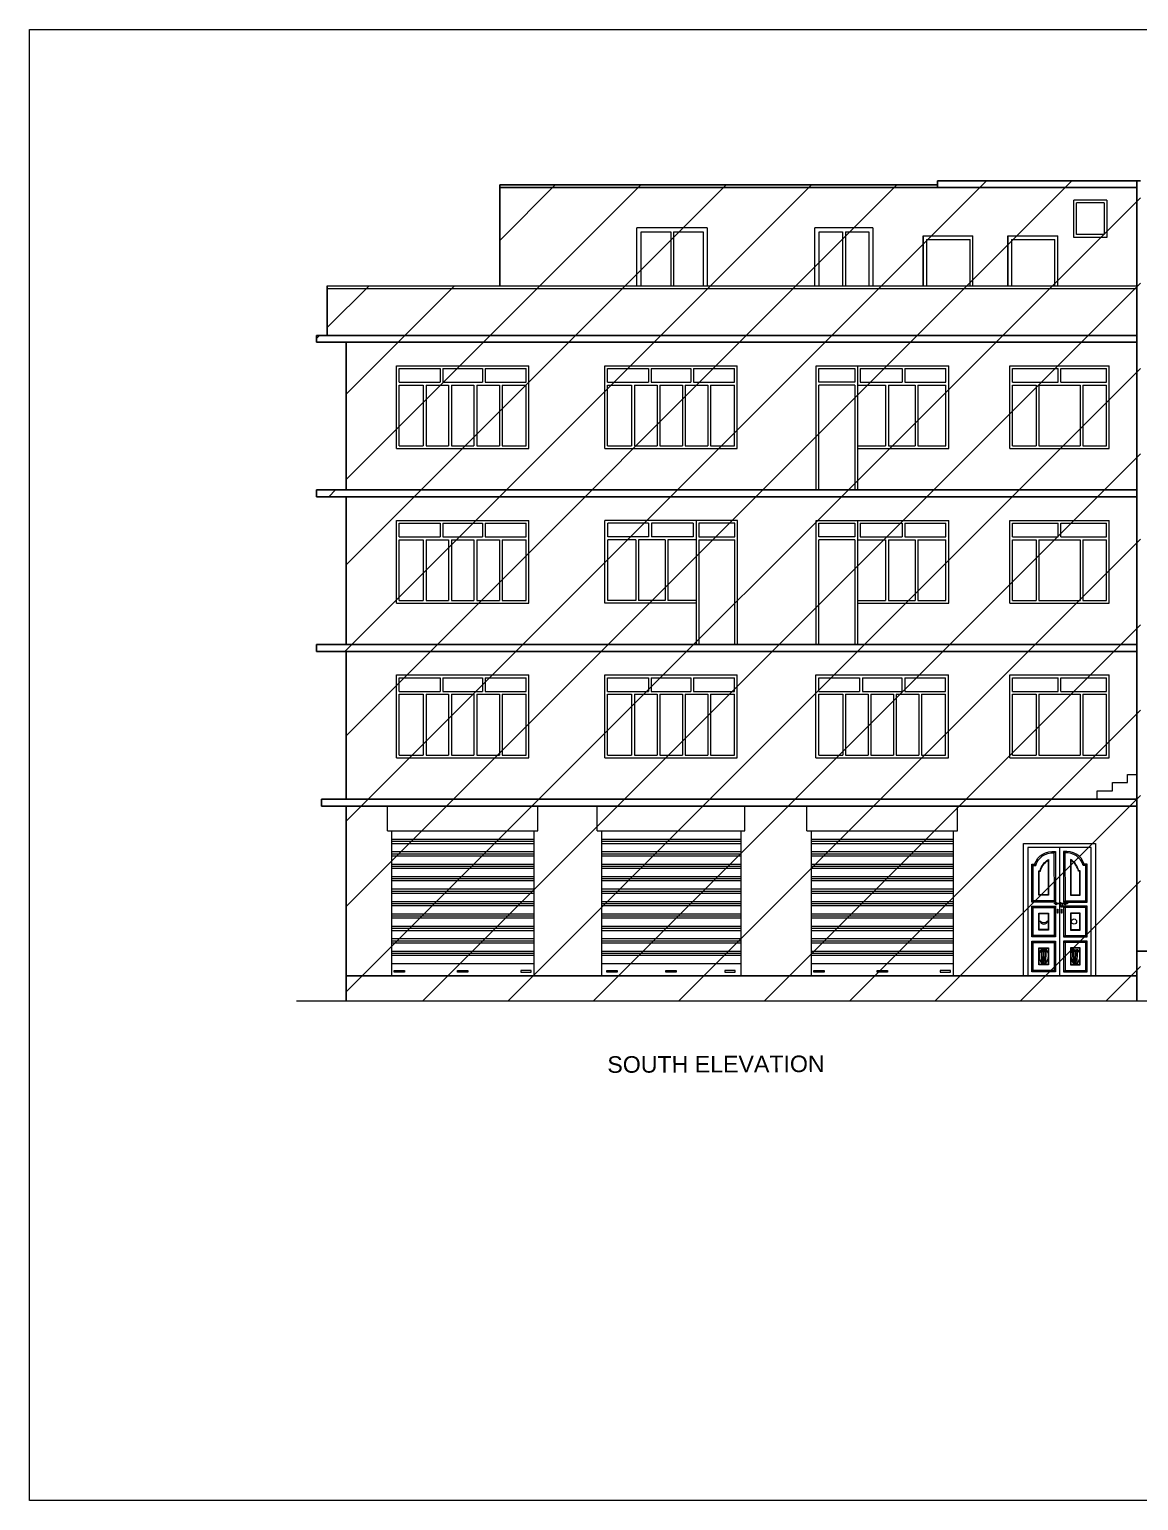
# Model space of a CAD drawing. Header units: inches. Extents: x 4069 to 291496, y -47643 to 12535.
# Drawn here: x 131627 to 132431, y -24547 to -23482 of the extents above; entities that cross this region are included whole.
import ezdxf

# ---------------------------------------------------------------- set-up
doc = ezdxf.new("R2010")
doc.units = ezdxf.units.IN
doc.header["$LTSCALE"] = 5
doc.header["$MEASUREMENT"] = 0
for name, color, linetype, lineweight in [('A-WALL', 7, 'Continuous', 9), ('DOOR', 62, 'Continuous', 0), ('Railing', 43, 'Continuous', 18), ('win', 5, 'Continuous', 18)]:
    doc.layers.add(name, color=color, linetype=linetype, lineweight=lineweight)
doc.layers.add('column', color=4, linetype='Continuous')
doc.layers.add('WALL', color=7, linetype='Continuous')
doc.styles.add('DIMTEXT', font='arial.ttf', dxfattribs={"height": 8})

msp = doc.modelspace()

# ---------------------------------------------------------------- hatches: boundary and pattern name
at = {"layer": 'WALL', "linetype": 'ByBlock', "ltscale": 5, "true_color": 0xf8991e}
h = msp.add_hatch(dxfattribs=at)
h.set_pattern_fill('ANSI31', color=30, scale=350)
h.set_pattern_definition([(45, (125381.167, -20012.41), (-30.93592, 30.93592), [])])
h.paths.add_polyline_path([(131856.51553, -24185.376), (131856.51553, -24044.376), (131838.59347, -24044.376), (131838.59347, -24039.376), (131856.51553, -24039.376), (131856.51553, -23932.376), (131835.00906, -23932.376), (131835.00906, -23927.376), (131856.51553, -23927.376), (131856.51553, -23820.376), (131835.00906, -23820.376), (131835.00906, -23815.376), (131856.51553, -23815.376), (131856.51553, -23708.376), (131835.00906, -23708.376), (131835.00906, -23703.376), (131842.888, -23703.376), (131842.888, -23667.376), (131967.80707, -23667.376), (131967.80707, -23594.376), (132284.84567, -23594.376), (132284.84567, -23591.376), (132431.90501, -23591.376), (132431.90501, -24185.376)])

# ---------------------------------------------------------------- linework, layer by layer
at = {"layer": 'A-WALL', "ltscale": 5}
for p, q in [((132411.64385, -24033.376), (132411.64385, -24027.376)), ((132411.64385, -24027.376), (132422.64385, -24027.376)), ((132422.64385, -24027.376), (132422.64385, -24021.376)), ((132422.64385, -24021.376), (132429.26035, -24021.376)), ((132400.64385, -24039.376), (132400.64385, -24033.376)), ((132400.64385, -24033.376), (132411.64385, -24033.376)), ((131820.51553, -24185.376), (132920.50723, -24185.376))]:
    msp.add_line(p, q, dxfattribs=at)
at = {"layer": 'A-WALL', "color": 1, "ltscale": 5}
for p, q in [((131886.50084, -24062.376), (131886.50084, -24044.376)), ((131995.45497, -24062.376), (131995.45497, -24044.376)), ((132038.43315, -24062.376), (132038.43315, -24044.376)), ((132145.38817, -24062.376), (132145.38817, -24044.376)), ((132190.36545, -24062.376), (132190.36545, -24044.376)), ((132299.31958, -24062.376), (132299.31958, -24044.376)), ((131886.50084, -24062.376), (131995.45497, -24062.376)), ((131889.50084, -24062.376), (131889.50084, -24167.376)), ((131992.45497, -24062.376), (131992.45497, -24167.376)), ((132038.43315, -24062.376), (132145.38817, -24062.376)), ((132041.43315, -24062.376), (132041.43315, -24167.376)), ((132041.43315, -24062.376), (132041.43315, -24167.376)), ((132142.38817, -24062.376), (132142.38817, -24167.376)), ((132142.38817, -24062.376), (132142.38817, -24167.376)), ((132190.36545, -24062.376), (132299.31958, -24062.376)), ((132193.36545, -24062.376), (132193.36545, -24167.376)), ((132193.36545, -24062.376), (132193.36545, -24167.376)), ((132296.31958, -24062.376), (132296.31958, -24167.376)), ((132296.31958, -24062.376), (132296.31958, -24167.376)), ((131889.50084, -24068.376), (131992.45497, -24068.376)), ((131889.50084, -24069.876), (131992.45497, -24069.876)), ((131889.50084, -24071.376), (131992.45497, -24071.376)), ((132041.43315, -24068.376), (132142.38817, -24068.376)), ((132041.43315, -24069.876), (132142.38817, -24069.876)), ((132041.43315, -24071.376), (132142.38817, -24071.376)), ((132193.36545, -24068.376), (132296.31958, -24068.376)), ((132193.36545, -24069.876), (132296.31958, -24069.876)), ((132193.36545, -24071.376), (132296.31958, -24071.376)), ((131889.50084, -24077.376), (131992.45497, -24077.376)), ((131889.50084, -24078.876), (131992.45497, -24078.876)), ((131889.50084, -24080.376), (131992.45497, -24080.376)), ((132041.43315, -24077.376), (132142.38817, -24077.376)), ((132041.43315, -24078.876), (132142.38817, -24078.876)), ((132041.43315, -24080.376), (132142.38817, -24080.376)), ((132193.36545, -24077.376), (132296.31958, -24077.376)), ((132193.36545, -24078.876), (132296.31958, -24078.876)), ((132193.36545, -24080.376), (132296.31958, -24080.376)), ((131889.50084, -24086.376), (131992.45497, -24086.376)), ((131889.50084, -24087.876), (131992.45497, -24087.876)), ((131889.50084, -24089.376), (131992.45497, -24089.376)), ((131889.50084, -24095.376), (131992.45497, -24095.376)), ((132041.43315, -24086.376), (132142.38817, -24086.376)), ((132041.43315, -24087.876), (132142.38817, -24087.876)), ((132041.43315, -24089.376), (132142.38817, -24089.376)), ((132041.43315, -24095.376), (132142.38817, -24095.376)), ((132193.36545, -24086.376), (132296.31958, -24086.376)), ((132193.36545, -24087.876), (132296.31958, -24087.876)), ((132193.36545, -24089.376), (132296.31958, -24089.376)), ((132193.36545, -24095.376), (132296.31958, -24095.376)), ((131889.50084, -24096.876), (131992.45497, -24096.876)), ((131889.50084, -24098.376), (131992.45497, -24098.376)), ((131889.50084, -24104.376), (131992.45497, -24104.376)), ((131889.50084, -24105.876), (131992.45497, -24105.876)), ((132041.43315, -24096.876), (132142.38817, -24096.876)), ((132041.43315, -24098.376), (132142.38817, -24098.376)), ((132041.43315, -24104.376), (132142.38817, -24104.376)), ((132041.43315, -24105.876), (132142.38817, -24105.876)), ((132193.36545, -24096.876), (132296.31958, -24096.876)), ((132193.36545, -24098.376), (132296.31958, -24098.376)), ((132193.36545, -24104.376), (132296.31958, -24104.376)), ((132193.36545, -24105.876), (132296.31958, -24105.876)), ((131889.50084, -24107.376), (131992.45497, -24107.376)), ((131889.50084, -24113.376), (131992.45497, -24113.376)), ((131889.50084, -24114.876), (131992.45497, -24114.876)), ((131889.50084, -24116.376), (131992.45497, -24116.376)), ((132041.43315, -24107.376), (132142.38817, -24107.376)), ((132041.43315, -24113.376), (132142.38817, -24113.376)), ((132041.43315, -24114.876), (132142.38817, -24114.876)), ((132041.43315, -24116.376), (132142.38817, -24116.376)), ((132193.36545, -24107.376), (132296.31958, -24107.376)), ((132193.36545, -24113.376), (132296.31958, -24113.376)), ((132193.36545, -24114.876), (132296.31958, -24114.876)), ((132193.36545, -24116.376), (132296.31958, -24116.376)), ((131889.50084, -24122.376), (131992.45497, -24122.376)), ((131889.50084, -24123.876), (131992.45497, -24123.876)), ((131889.50084, -24125.376), (131992.45497, -24125.376)), ((132041.43315, -24122.376), (132142.38817, -24122.376)), ((132041.43315, -24123.876), (132142.38817, -24123.876)), ((132041.43315, -24125.376), (132142.38817, -24125.376)), ((132193.36545, -24122.376), (132296.31958, -24122.376)), ((132193.36545, -24123.876), (132296.31958, -24123.876)), ((132193.36545, -24125.376), (132296.31958, -24125.376)), ((131889.50084, -24131.376), (131992.45497, -24131.376)), ((131889.50084, -24132.876), (131992.45497, -24132.876)), ((131889.50084, -24134.376), (131992.45497, -24134.376)), ((132041.43315, -24131.376), (132142.38817, -24131.376)), ((132041.43315, -24132.876), (132142.38817, -24132.876)), ((132041.43315, -24134.376), (132142.38817, -24134.376)), ((132193.36545, -24131.376), (132296.31958, -24131.376)), ((132193.36545, -24132.876), (132296.31958, -24132.876)), ((132193.36545, -24134.376), (132296.31958, -24134.376)), ((131889.50084, -24140.376), (131992.45497, -24140.376)), ((131889.50084, -24141.876), (131992.45497, -24141.876)), ((131889.50084, -24143.376), (131992.45497, -24143.376)), ((132041.43315, -24140.376), (132142.38817, -24140.376)), ((132041.43315, -24141.876), (132142.38817, -24141.876)), ((132041.43315, -24143.376), (132142.38817, -24143.376)), ((132193.36545, -24140.376), (132296.31958, -24140.376)), ((132193.36545, -24141.876), (132296.31958, -24141.876)), ((132193.36545, -24143.376), (132296.31958, -24143.376)), ((131889.50084, -24149.376), (131992.45497, -24149.376)), ((131889.50084, -24150.876), (131992.45497, -24150.876)), ((131889.50084, -24152.376), (131992.45497, -24152.376)), ((131889.50084, -24158.376), (131992.45497, -24158.376)), ((132041.43315, -24149.376), (132142.38817, -24149.376)), ((132041.43315, -24150.876), (132142.38817, -24150.876)), ((132041.43315, -24152.376), (132142.38817, -24152.376)), ((132041.43315, -24158.376), (132142.38817, -24158.376)), ((132193.36545, -24149.376), (132296.31958, -24149.376)), ((132193.36545, -24150.876), (132296.31958, -24150.876)), ((132193.36545, -24152.376), (132296.31958, -24152.376)), ((132193.36545, -24158.376), (132296.31958, -24158.376))]:
    msp.add_line(p, q, dxfattribs=at)
at = {"layer": 'A-WALL', "ltscale": 5}
msp.add_lwpolyline([(131627.1187, -23481.74619), (137443.05024, -23481.74619), (137443.05024, -24547.45177), (131627.1187, -24547.45177)], close=True, dxfattribs=at)
at = {"layer": 'A-WALL', "color": 1, "ltscale": 5}
for points in [[(131891.42009, -24163.45142), (131898.90703, -24163.45142), (131898.90703, -24164.78349), (131891.42009, -24164.78349)], [(131937.25737, -24163.45142), (131944.7443, -24163.45142), (131944.7443, -24164.78349), (131937.25737, -24164.78349)], [(131990.53571, -24163.45142), (131983.04878, -24163.45142), (131983.04878, -24164.78349), (131990.53571, -24164.78349)], [(132045.3524, -24163.45142), (132052.83933, -24163.45142), (132052.83933, -24164.78349), (132045.3524, -24164.78349)], [(132088.18968, -24163.45142), (132095.67661, -24163.45142), (132095.67661, -24164.78349), (132088.18968, -24164.78349)], [(132138.46891, -24163.45142), (132130.98198, -24163.45142), (132130.98198, -24164.78349), (132138.46891, -24164.78349)], [(132195.28471, -24163.45142), (132202.77164, -24163.45142), (132202.77164, -24164.78349), (132195.28471, -24164.78349)], [(132241.25737, -24163.45142), (132248.7443, -24163.45142), (132248.7443, -24164.78349), (132241.25737, -24164.78349)], [(132294.40033, -24163.45142), (132286.9134, -24163.45142), (132286.9134, -24164.78349), (132294.40033, -24164.78349)]]:
    msp.add_lwpolyline(points, close=True, dxfattribs=at)
at = {"layer": 'DOOR', "lineweight": 13}
for p, q in [((132274.48029, -23667.376), (132274.48029, -23631.376)), ((132274.48029, -23631.376), (132274.48029, -23667.376)), ((132274.48029, -23631.376), (132310.48029, -23631.376)), ((132276.98029, -23633.876), (132276.98029, -23667.376)), ((132276.98029, -23633.876), (132308.48029, -23633.876)), ((132308.48029, -23667.376), (132308.48029, -23633.876)), ((132310.48029, -23667.376), (132310.48029, -23631.376)), ((132335.98029, -23667.376), (132335.98029, -23631.376)), ((132335.98029, -23631.376), (132335.98029, -23667.376)), ((132335.98029, -23631.376), (132371.98029, -23631.376)), ((132338.48029, -23633.876), (132338.48029, -23667.376)), ((132338.48029, -23633.876), (132369.98029, -23633.876)), ((132369.98029, -23667.376), (132369.98029, -23633.876)), ((132371.98029, -23667.376), (132371.98029, -23631.376))]:
    msp.add_line(p, q, dxfattribs=at)
at = {"layer": 'DOOR'}
for p, q in [((132369.29687, -24078.21451), (132370.29687, -24077.376)), ((132373.27371, -24074.376), (132373.29996, -24167.376)), ((132377.27371, -24078.21451), (132376.27371, -24077.376)), ((132353.29687, -24086.376), (132354.29687, -24087.376)), ((132355.29687, -24086.376), (132356.02195, -24087.376)), ((132391.27371, -24086.376), (132390.54863, -24087.376)), ((132393.27371, -24086.376), (132392.27371, -24087.376)), ((132354.32312, -24112.87612), (132353.32312, -24113.87612)), ((132353.32312, -24116.87612), (132354.32312, -24117.87612)), ((132370.32312, -24113.87612), (132369.32312, -24112.87612)), ((132370.32312, -24116.87612), (132369.32312, -24117.87612)), ((132376.29996, -24113.87612), (132377.29996, -24112.87612)), ((132376.29996, -24116.87612), (132377.29996, -24117.87612)), ((132392.29996, -24112.87612), (132393.29996, -24113.87612)), ((132393.29996, -24116.87612), (132392.29996, -24117.87612)), ((132354.32312, -24138.12606), (132353.32312, -24139.12606)), ((132370.32312, -24139.12606), (132369.32312, -24138.12606)), ((132376.29996, -24139.12606), (132377.29996, -24138.12606)), ((132392.29996, -24138.12606), (132393.29996, -24139.12606)), ((132353.32312, -24142.12606), (132354.32312, -24143.12606)), ((132359.75392, -24149.32066), (132359.35848, -24148.68898)), ((132360.34792, -24149.15866), (132359.59192, -24148.72666)), ((132359.91592, -24148.72666), (132359.69992, -24148.45666)), ((132360.13192, -24148.51066), (132359.80792, -24148.40266)), ((132359.91592, -24148.72666), (132360.07792, -24148.34866)), ((132359.91592, -24149.15866), (132359.91592, -24148.72666)), ((132360.13192, -24148.51066), (132360.34792, -24148.24066)), ((132360.88792, -24149.21266), (132360.13192, -24148.51066)), ((132360.30686, -24148.68121), (132360.51971, -24148.50515)), ((132360.34792, -24149.15866), (132360.88792, -24148.56466)), ((132360.40293, -24148.33798), (132360.35489, -24148.08271)), ((132360.49226, -24148.41718), (132360.40293, -24148.33798)), ((132360.53692, -24148.35553), (132360.44422, -24148.17946)), ((132360.45108, -24148.80451), (132360.46481, -24148.44361)), ((132360.45794, -24148.67244), (132360.61578, -24148.53159)), ((132360.46481, -24148.44361), (132360.60892, -24148.26755)), ((132360.51971, -24148.50515), (132360.62951, -24148.0034)), ((132360.61578, -24148.53159), (132360.69824, -24148.34675)), ((132360.88792, -24148.56466), (132360.61792, -24148.13266)), ((132360.73942, -24148.33798), (132360.79432, -24148.02106)), ((132360.99592, -24148.34866), (132360.83392, -24148.29466)), ((132360.88792, -24148.56466), (132363.21192, -24148.40266)), ((132360.99592, -24148.34866), (132363.10392, -24148.18666)), ((132363.26592, -24148.72666), (132360.99592, -24148.34866)), ((132360.99592, -24148.88866), (132363.37392, -24148.67266)), ((132363.23374, -24148.5668), (132363.18571, -24148.16191)), ((132363.21192, -24148.40266), (132363.37392, -24148.13266)), ((132363.42601, -24148.83973), (132363.23374, -24148.55803)), ((132363.48192, -24149.10466), (132363.31992, -24148.34866)), ((132363.37392, -24148.67266), (132363.69792, -24148.24066)), ((132363.42601, -24148.46994), (132363.48102, -24148.13548)), ((132363.49474, -24148.67244), (132363.42601, -24148.46994)), ((132363.48192, -24148.78066), (132363.53592, -24148.29466)), ((132363.69792, -24149.37466), (132363.48192, -24148.78066)), ((132363.74877, -24148.10026), (132363.79681, -24148.24989)), ((132363.78308, -24148.4084), (132363.81739, -24148.16191)), ((132363.84484, -24149.07733), (132363.78308, -24148.4084)), ((132363.78994, -24148.38196), (132363.87229, -24148.26755)), ((132363.80367, -24148.31154), (132363.90672, -24148.18835)), ((132363.81053, -24148.23234), (132363.96162, -24148.08271)), ((132363.81739, -24148.16191), (132363.89986, -24148.10026)), ((132363.84484, -24149.07733), (132363.95476, -24148.73409)), ((132363.91392, -24149.21266), (132363.96792, -24148.83466)), ((132363.95476, -24148.73409), (132364.21564, -24148.50515)), ((132363.96792, -24148.83466), (132364.12992, -24148.61866)), ((132364.02192, -24149.05066), (132364.07592, -24148.83466)), ((132364.07592, -24148.83466), (132364.18392, -24148.72666)), ((132370.32312, -24142.12606), (132369.32312, -24143.12606)), ((132376.29996, -24142.12606), (132377.29996, -24143.12606)), ((132382.66833, -24148.73409), (132382.40744, -24148.50515)), ((132382.54717, -24148.83466), (132382.43917, -24148.72666)), ((132382.65517, -24148.83466), (132382.49317, -24148.61866)), ((132382.60117, -24149.05066), (132382.54717, -24148.83466)), ((132382.70917, -24149.21266), (132382.65517, -24148.83466)), ((132382.81256, -24148.23234), (132382.66147, -24148.08271)), ((132382.77824, -24149.07733), (132382.66833, -24148.73409)), ((132382.81942, -24148.31154), (132382.71637, -24148.18835)), ((132382.80569, -24148.16191), (132382.72323, -24148.10026)), ((132382.83314, -24148.38196), (132382.75079, -24148.26755)), ((132382.77824, -24149.07733), (132382.84001, -24148.4084)), ((132382.84001, -24148.4084), (132382.80569, -24148.16191)), ((132382.87432, -24148.10026), (132382.82628, -24148.24989)), ((132383.24917, -24148.67266), (132382.92517, -24148.24066)), ((132382.92517, -24149.37466), (132383.14117, -24148.78066)), ((132383.14117, -24148.78066), (132383.08717, -24148.29466)), ((132383.12834, -24148.67244), (132383.19708, -24148.46994)), ((132383.14117, -24149.10466), (132383.30317, -24148.34866)), ((132383.19708, -24148.46994), (132383.14207, -24148.13548)), ((132383.19708, -24148.83973), (132383.38934, -24148.55803)), ((132383.41117, -24148.40266), (132383.24917, -24148.13266)), ((132383.62717, -24148.88866), (132383.24917, -24148.67266)), ((132383.35717, -24148.72666), (132383.62717, -24148.34866)), ((132383.38934, -24148.5668), (132383.43738, -24148.16191)), ((132383.73517, -24148.56466), (132383.41117, -24148.40266)), ((132383.62717, -24148.34866), (132383.51917, -24148.18666)), ((132383.62717, -24148.34866), (132383.78917, -24148.29466)), ((132383.73517, -24148.56466), (132386.00517, -24148.13266)), ((132383.73517, -24149.21266), (132386.49117, -24148.51066)), ((132386.27517, -24149.15866), (132383.73517, -24148.56466)), ((132383.88367, -24148.33798), (132383.82877, -24148.02106)), ((132386.00731, -24148.53159), (132385.92484, -24148.34675)), ((132386.10338, -24148.50515), (132385.99358, -24148.0034)), ((132386.16514, -24148.67244), (132386.00731, -24148.53159)), ((132386.15828, -24148.44361), (132386.01417, -24148.26755)), ((132386.08617, -24148.35553), (132386.17887, -24148.17946)), ((132386.31623, -24148.68121), (132386.10338, -24148.50515)), ((132386.13083, -24148.41718), (132386.22016, -24148.33798)), ((132386.17201, -24148.80451), (132386.15828, -24148.44361)), ((132386.22016, -24148.33798), (132386.26819, -24148.08271)), ((132386.49117, -24148.51066), (132386.27517, -24148.24066)), ((132386.27517, -24149.15866), (132387.03117, -24148.72666)), ((132386.49117, -24148.51066), (132386.81517, -24148.40266)), ((132386.70717, -24148.72666), (132386.54517, -24148.34866)), ((132386.70717, -24148.72666), (132386.92317, -24148.45666)), ((132386.70717, -24149.15866), (132386.70717, -24148.72666)), ((132386.86917, -24149.32066), (132387.26461, -24148.68898)), ((132393.29996, -24142.12606), (132392.29996, -24143.12606)), ((132359.80792, -24149.59066), (132359.14383, -24149.21705)), ((132359.80792, -24149.59066), (132359.20402, -24149.52519)), ((132359.75392, -24149.32066), (132359.53792, -24149.26666)), ((132360.23992, -24149.15866), (132359.64592, -24148.88866)), ((132360.02392, -24149.64466), (132359.75392, -24149.32066)), ((132359.96992, -24149.75266), (132359.75392, -24149.75266)), ((132359.91592, -24149.15866), (132359.80792, -24149.10466)), ((132360.13192, -24149.91466), (132359.80792, -24149.59066)), ((132360.02392, -24149.64466), (132359.91592, -24149.15866)), ((132360.13192, -24149.91466), (132360.02392, -24149.64466)), ((132360.34792, -24150.02266), (132360.13192, -24149.91466)), ((132360.34792, -24149.15866), (132360.23992, -24149.15866)), ((132360.61792, -24150.07666), (132360.34792, -24149.15866)), ((132360.50992, -24158.04261), (132360.34792, -24150.02266)), ((132360.83392, -24158.20461), (132360.50992, -24158.04261)), ((132360.61792, -24150.07666), (132360.83392, -24149.69866)), ((132360.83392, -24158.09661), (132360.61792, -24150.07666)), ((132360.83392, -24149.69866), (132360.88792, -24149.21266)), ((132360.83392, -24158.20461), (132363.31992, -24157.98861)), ((132360.83392, -24158.20461), (132363.10392, -24157.98861)), ((132360.83392, -24158.20461), (132360.83392, -24158.09661)), ((132360.94192, -24149.15866), (132360.99592, -24148.88866)), ((132363.04992, -24149.59066), (132360.94192, -24149.15866)), ((132363.15792, -24149.96866), (132363.04992, -24149.59066)), ((132363.10392, -24157.98861), (132363.15792, -24149.96866)), ((132363.31992, -24157.98861), (132363.58992, -24149.48266)), ((132363.42792, -24149.96866), (132363.48192, -24149.10466)), ((132363.58992, -24149.48266), (132363.91392, -24149.21266)), ((132363.75192, -24149.34766), (132363.84484, -24149.07733)), ((132363.91392, -24149.21266), (132364.12992, -24148.88866)), ((132382.70917, -24149.21266), (132382.49317, -24148.88866)), ((132383.03317, -24149.48266), (132382.70917, -24149.21266)), ((132382.87117, -24149.34766), (132382.77824, -24149.07733)), ((132383.30317, -24157.98861), (132383.03317, -24149.48266)), ((132383.19517, -24149.96866), (132383.14117, -24149.10466)), ((132383.78917, -24158.20461), (132383.30317, -24157.98861)), ((132383.46517, -24149.96866), (132383.57317, -24149.59066)), ((132383.51917, -24157.98861), (132383.46517, -24149.96866)), ((132383.78917, -24158.20461), (132383.51917, -24157.98861)), ((132383.57317, -24149.59066), (132383.68117, -24149.15866)), ((132383.68117, -24149.15866), (132383.62717, -24148.88866)), ((132383.78917, -24149.69866), (132383.73517, -24149.21266)), ((132386.00517, -24150.07666), (132383.78917, -24149.69866)), ((132383.78917, -24158.09661), (132386.00517, -24150.07666)), ((132383.78917, -24158.20461), (132386.11317, -24158.04261)), ((132383.78917, -24158.20461), (132383.78917, -24158.09661)), ((132386.00517, -24150.07666), (132386.27517, -24149.15866)), ((132386.11317, -24158.04261), (132386.27517, -24150.02266)), ((132386.27517, -24149.15866), (132386.38317, -24149.15866)), ((132386.27517, -24150.02266), (132386.49117, -24149.91466)), ((132386.38317, -24149.15866), (132386.97717, -24148.88866)), ((132386.49117, -24149.91466), (132386.81517, -24149.59066)), ((132386.49117, -24149.91466), (132386.59917, -24149.64466)), ((132386.59917, -24149.64466), (132386.70717, -24149.15866)), ((132386.59917, -24149.64466), (132386.86917, -24149.32066)), ((132386.65317, -24149.75266), (132386.86917, -24149.75266)), ((132386.70717, -24149.15866), (132386.81517, -24149.10466)), ((132386.81517, -24149.59066), (132387.47926, -24149.21705)), ((132386.81517, -24149.59066), (132387.41907, -24149.52519)), ((132386.86917, -24149.32066), (132387.08517, -24149.26666)), ((132350.32312, -24167.376), (132396.29996, -24167.376)), ((132354.32312, -24163.376), (132353.32312, -24164.376)), ((132370.32312, -24164.376), (132369.32312, -24163.376)), ((132376.29996, -24164.376), (132377.29996, -24163.376)), ((132392.29996, -24163.376), (132393.29996, -24164.376))]:
    msp.add_line(p, q, dxfattribs=at)
for points in [[(132350.29687, -24074.376), (132350.32312, -24167.376), (132347.32312, -24167.376), (132347.29687, -24071.376), (132399.27371, -24071.376), (132399.29996, -24167.376), (132396.29996, -24167.376), (132396.27371, -24074.376)], [(132353.32312, -24116.87612), (132370.32312, -24116.87612), (132370.32312, -24139.12606), (132353.32312, -24139.12606)], [(132370.65756, -24114.17397), (132371.11799, -24114.17397), (132371.11799, -24115.85196), (132370.65756, -24115.85196)], [(132373.89792, -24114.17397), (132374.35834, -24114.17397), (132374.35834, -24115.85196), (132373.89792, -24115.85196)], [(132374.40759, -24114.59591), (132375.51887, -24114.59591), (132375.51887, -24117.53746), (132374.40759, -24117.53746)], [(132374.88667, -24116.46756), (132375.02436, -24116.46756), (132375.02436, -24117.1073), (132374.88667, -24117.1073)], [(132393.29996, -24116.87612), (132376.29996, -24116.87612), (132376.29996, -24139.12606), (132393.29996, -24139.12606)], [(132377.20208, -24114.17397), (132377.66251, -24114.17397), (132377.66251, -24115.85196), (132377.20208, -24115.85196)], [(132354.32312, -24117.87612), (132369.32312, -24117.87612), (132369.32312, -24138.12606), (132354.32312, -24138.12606)], [(132358.32312, -24121.87612), (132365.32312, -24121.87612), (132365.32312, -24134.12606), (132358.32312, -24134.12606)], [(132358.57312, -24122.12612), (132365.07312, -24122.12612), (132365.07312, -24133.87606), (132358.57312, -24133.87606)], [(132371.75751, -24119.07046), (132372.00633, -24119.07046), (132372.00633, -24122.01852), (132371.75751, -24122.01852)], [(132374.82681, -24119.07046), (132375.07563, -24119.07046), (132375.07563, -24122.01852), (132374.82681, -24122.01852)], [(132392.29996, -24117.87612), (132377.29996, -24117.87612), (132377.29996, -24138.12606), (132392.29996, -24138.12606)], [(132388.29996, -24121.87612), (132381.29996, -24121.87612), (132381.29996, -24134.12606), (132388.29996, -24134.12606)], [(132388.04996, -24122.12612), (132381.54996, -24122.12612), (132381.54996, -24133.87606), (132388.04996, -24133.87606)], [(132370.32312, -24164.376), (132353.32312, -24164.376), (132353.32312, -24142.12606), (132370.32312, -24142.12606)], [(132369.32312, -24163.376), (132354.32312, -24163.376), (132354.32312, -24143.12606), (132369.32312, -24143.12606)], [(132365.32312, -24159.376), (132358.32312, -24159.376), (132358.32312, -24147.12606), (132365.32312, -24147.12606)], [(132365.07312, -24159.126), (132358.57312, -24159.126), (132358.57312, -24147.37606), (132365.07312, -24147.37606)], [(132376.29996, -24164.376), (132393.29996, -24164.376), (132393.29996, -24142.12606), (132376.29996, -24142.12606)], [(132377.29996, -24163.376), (132392.29996, -24163.376), (132392.29996, -24143.12606), (132377.29996, -24143.12606)], [(132381.29996, -24159.376), (132388.29996, -24159.376), (132388.29996, -24147.12606), (132381.29996, -24147.12606)], [(132381.54996, -24159.126), (132388.04996, -24159.126), (132388.04996, -24147.37606), (132381.54996, -24147.37606)]]:
    msp.add_lwpolyline(points, close=True, dxfattribs=at)
for points in [[(132370.29687, -24077.376), (132370.29687, -24077.376), (132370.32312, -24113.87612), (132353.32312, -24113.87612), (132353.29687, -24086.376), (132355.29687, -24086.376, -0.3659538008)], [(132369.29687, -24078.25902), (132369.32312, -24112.87612), (132354.32312, -24112.87612), (132354.29687, -24087.376), (132356.15067, -24087.376, -0.3637173762)], [(132365.29687, -24083.05605), (132365.32312, -24108.87612), (132358.32312, -24108.87612), (132358.29687, -24091.376), (132359.29687, -24091.376, -0.2069989272)], [(132365.04687, -24083.59065), (132365.07312, -24108.62612), (132358.57312, -24108.62612), (132358.54687, -24091.626), (132359.55093, -24091.626, -0.2006803402)], [(132376.27371, -24077.376), (132376.27371, -24077.376), (132376.29996, -24113.87612), (132393.29996, -24113.87612), (132393.27371, -24086.376), (132391.27371, -24086.376, 0.3659538008)], [(132377.27371, -24078.25902), (132377.29996, -24112.87612), (132392.29996, -24112.87612), (132392.27371, -24087.376), (132390.41992, -24087.376, 0.3637173762)], [(132381.27371, -24083.05605), (132381.29996, -24108.87612), (132388.29996, -24108.87612), (132388.27371, -24091.376), (132387.27371, -24091.376, 0.2069989272)], [(132381.52371, -24083.59065), (132381.54996, -24108.62612), (132388.04996, -24108.62612), (132388.02371, -24091.626), (132387.01966, -24091.626, 0.2006803402)]]:
    msp.add_lwpolyline(points, format="xyb", close=True, dxfattribs=at)
for points in [[(132370.65756, -24115.15652), (132369.61322, -24115.15652), (132369.61322, -24114.76761), (132370.65756, -24114.76761)], [(132371.11799, -24114.76761), (132373.89792, -24114.76761)], [(132373.89792, -24115.15652), (132371.11799, -24115.15652)], [(132374.35834, -24114.76761), (132374.40759, -24114.76761)], [(132374.40759, -24115.15652), (132374.35834, -24115.15652)], [(132375.51887, -24114.76761), (132377.20208, -24114.76761)], [(132377.20208, -24115.15652), (132375.51887, -24115.15652)], [(132377.66251, -24114.76761), (132379.06069, -24114.76761), (132379.06069, -24115.15652), (132377.66251, -24115.15652)]]:
    msp.add_lwpolyline(points, dxfattribs=at)
msp.add_circle((132383.81641, -24128.00109), 1.86446, dxfattribs=at)
for centre, radius, start, end in [((132361.91968, -24127.06719), 2.79836, 187.44495195, 352.55504805), ((132361.91968, -24125.09938), 3.62355, 220.02542293, 319.97457707), ((132361.83409, -24137.37964), 20.6425, 264.87299099, 275.12700901), ((132384.789, -24137.37964), 20.6425, 264.87299099, 275.12700901)]:
    msp.add_arc(centre, radius, start, end, dxfattribs=at)
msp.add_ellipse((132360.83392, -24158.14436), major_axis=(-0.61338, 0), ratio=0.0982231412, dxfattribs=at)
at = {"layer": 'DOOR', "extrusion": (0, 0, -1)}
msp.add_ellipse((132383.78917, -24158.14436), major_axis=(0.61338, 0), ratio=0.0982231412, dxfattribs=at)
at = {"layer": 'DOOR'}
for points in [[(132360.22089, -24158.14436), (132360.22089, -24158.43351), (132360.51155, -24158.92964), (132360.27877, -24148.73804), (132359.5811, -24149.35282), (132359.9894, -24157.93955)], [(132363.44729, -24158.14436), (132363.44729, -24158.43351), (132363.15663, -24158.92964), (132363.38941, -24148.73804), (132364.08708, -24149.35282), (132363.67878, -24157.93955)], [(132383.17579, -24158.14436), (132383.17579, -24158.43351), (132383.46646, -24158.92964), (132383.23368, -24148.73804), (132382.53601, -24149.35282), (132382.9443, -24157.93955)], [(132386.4022, -24158.14436), (132386.4022, -24158.43351), (132386.11154, -24158.92964), (132386.34432, -24148.73804), (132387.04198, -24149.35282), (132386.63369, -24157.93955)]]:
    msp.add_spline(points, degree=3, dxfattribs=at)
at = {"layer": 'Railing', "color": 30}
for p, q in [((131842.888, -23667.376), (132429.26035, -23667.376)), ((131842.888, -23669.376), (132429.26035, -23669.376))]:
    msp.add_line(p, q, dxfattribs=at)
at = {"layer": 'WALL', "color": 2, "linetype": 'ByBlock', "ltscale": 5}
for p, q in [((131967.80707, -23667.376), (131967.80707, -23594.376)), ((131967.80707, -23594.376), (132284.84567, -23594.376)), ((132284.84567, -23591.376), (132431.90501, -23591.376)), ((132284.84567, -23596.376), (132284.84567, -23591.376)), ((132429.26035, -23591.376), (132429.26035, -23667.376)), ((131967.80707, -23596.376), (132284.84567, -23596.376)), ((132284.84567, -23596.376), (132429.26035, -23596.376)), ((131842.888, -23703.376), (131842.888, -23667.376)), ((132429.26035, -23703.376), (132429.26035, -23667.376)), ((131835.00906, -23703.376), (132429.26035, -23703.376)), ((131835.00906, -23703.376), (131835.00906, -23708.376)), ((131835.00906, -23708.376), (132429.26035, -23708.376)), ((131856.51553, -23815.376), (131856.51553, -23708.376)), ((132429.26035, -23703.376), (132429.26035, -23708.376)), ((132429.26035, -23815.376), (132429.26035, -23708.376)), ((131835.00906, -23815.376), (132429.26035, -23815.376)), ((131835.00906, -23815.376), (131835.00906, -23820.376)), ((132429.26035, -23815.376), (132429.26035, -23820.376)), ((131835.00906, -23820.376), (132429.26035, -23820.376)), ((131856.51553, -23927.376), (131856.51553, -23820.376)), ((132429.26035, -23927.376), (132429.26035, -23820.376)), ((131835.00906, -23927.376), (132429.26035, -23927.376)), ((131835.00906, -23932.376), (131835.00906, -23927.376)), ((131835.00906, -23932.376), (132429.26035, -23932.376)), ((131856.51553, -24039.376), (131856.51553, -23932.376)), ((132429.26035, -24039.376), (132429.26035, -23927.376)), ((131838.59347, -24039.376), (132429.26035, -24039.376)), ((131838.59347, -24044.376), (131838.59347, -24039.376)), ((132429.26035, -24039.376), (132429.26035, -24185.376)), ((132429.26035, -24044.376), (132429.26035, -24039.376)), ((131838.59347, -24044.376), (132429.26035, -24044.376)), ((131856.51553, -24044.376), (131856.51553, -24167.376)), ((132429.26035, -24149.376), (132884.50723, -24149.376)), ((131856.51553, -24167.376), (132429.26035, -24167.376)), ((131856.51553, -24185.376), (131856.51553, -24167.376))]:
    msp.add_line(p, q, dxfattribs=at)
at = {"layer": 'win'}
for p, q in [((132407.64507, -23605.376), (132383.64507, -23605.376)), ((132383.64507, -23632.376), (132383.64507, -23605.376)), ((132407.64507, -23605.376), (132407.64507, -23632.376)), ((132405.64507, -23607.376), (132385.64507, -23607.376)), ((132385.64507, -23630.376), (132385.64507, -23607.376)), ((132405.64507, -23607.376), (132405.64507, -23630.376)), ((132118.19112, -23625.376), (132067.19112, -23625.376)), ((132067.19112, -23667.376), (132067.19112, -23625.376)), ((132118.19112, -23625.376), (132118.19112, -23667.376)), ((132238.17354, -23625.376), (132196.17354, -23625.376)), ((132196.17354, -23667.376), (132196.17354, -23625.376)), ((132238.17354, -23625.376), (132238.17354, -23667.376)), ((132070.19112, -23667.376), (132070.19112, -23628.376)), ((132070.19112, -23628.376), (132091.69112, -23628.376)), ((132091.69112, -23628.376), (132091.69112, -23667.376)), ((132093.69112, -23628.376), (132115.19112, -23628.376)), ((132093.69112, -23628.376), (132093.69112, -23667.376)), ((132115.19112, -23628.376), (132115.19112, -23667.376)), ((132199.17354, -23667.376), (132199.17354, -23628.376)), ((132199.17354, -23628.376), (132216.17354, -23628.376)), ((132216.17354, -23628.376), (132216.17354, -23667.376)), ((132218.17354, -23628.376), (132235.17354, -23628.376)), ((132218.17354, -23628.376), (132218.17354, -23667.376)), ((132235.17354, -23628.376), (132235.17354, -23667.376)), ((132407.64507, -23632.376), (132383.64507, -23632.376)), ((132405.64507, -23630.376), (132385.64507, -23630.376)), ((131892.99928, -23725.376), (131988.95653, -23725.376)), ((131892.99928, -23785.376), (131892.99928, -23725.376)), ((131894.99928, -23727.376), (131924.66595, -23727.376)), ((131894.99928, -23737.376), (131894.99928, -23727.376)), ((131924.66595, -23727.376), (131924.66595, -23737.376)), ((131926.66595, -23727.376), (131955.28986, -23727.376)), ((131926.66595, -23727.376), (131926.66595, -23737.376)), ((131955.28986, -23727.376), (131955.28986, -23737.376)), ((131957.28986, -23727.376), (131986.95653, -23727.376)), ((131957.28986, -23727.376), (131957.28986, -23737.376)), ((131986.95653, -23737.376), (131986.95653, -23727.376)), ((131988.95653, -23785.376), (131988.95653, -23725.376)), ((132043.93203, -23725.376), (132139.88928, -23725.376)), ((132043.93203, -23785.376), (132043.93203, -23725.376)), ((132045.93203, -23727.376), (132075.5987, -23727.376)), ((132045.93203, -23737.376), (132045.93203, -23727.376)), ((132075.5987, -23727.376), (132075.5987, -23737.376)), ((132077.5987, -23727.376), (132106.22261, -23727.376)), ((132077.5987, -23727.376), (132077.5987, -23737.376)), ((132106.22261, -23727.376), (132106.22261, -23737.376)), ((132108.22261, -23727.376), (132137.88928, -23727.376)), ((132108.22261, -23727.376), (132108.22261, -23737.376)), ((132137.88928, -23737.376), (132137.88928, -23727.376)), ((132139.88928, -23785.376), (132139.88928, -23725.376)), ((132197.01553, -23725.376), (132293.01553, -23725.376)), ((132197.01553, -23815.376), (132197.01553, -23725.376)), ((132199.01553, -23727.376), (132225.01553, -23727.376)), ((132199.01553, -23737.376), (132199.01553, -23727.376)), ((132225.01553, -23727.376), (132225.01553, -23737.376)), ((132227.01553, -23725.376), (132227.01553, -23815.376)), ((132227.01553, -23727.376), (132227.01553, -23737.376)), ((132229.01553, -23727.376), (132259.34887, -23727.376)), ((132229.01553, -23727.376), (132229.01553, -23737.376)), ((132259.34887, -23727.376), (132259.34887, -23737.376)), ((132261.34887, -23727.376), (132291.01553, -23727.376)), ((132261.34887, -23727.376), (132261.34887, -23737.376)), ((132291.01553, -23737.376), (132291.01553, -23727.376)), ((132293.01553, -23785.376), (132293.01553, -23725.376)), ((132337.30133, -23725.376), (132409.26926, -23725.376)), ((132337.30133, -23785.376), (132337.30133, -23725.376)), ((132339.30133, -23727.376), (132372.26926, -23727.376)), ((132339.30133, -23737.376), (132339.30133, -23727.376)), ((132372.26926, -23737.376), (132372.26926, -23727.376)), ((132374.26926, -23727.376), (132407.26926, -23727.376)), ((132374.26926, -23737.376), (132374.26926, -23727.376)), ((132407.26926, -23737.376), (132407.26926, -23727.376)), ((132409.26926, -23785.376), (132409.26926, -23725.376)), ((131894.99928, -23737.376), (131924.66595, -23737.376)), ((131894.99928, -23739.376), (131912.39928, -23739.376)), ((131894.99928, -23783.376), (131894.99928, -23739.376)), ((131912.39928, -23739.376), (131912.39928, -23783.376)), ((131914.39928, -23739.376), (131930.79928, -23739.376)), ((131914.39928, -23739.376), (131914.39928, -23783.376)), ((131926.66595, -23737.376), (131955.28986, -23737.376)), ((131930.79928, -23739.376), (131930.79928, -23783.376)), ((131932.79928, -23739.376), (131949.15653, -23739.376)), ((131932.79928, -23739.376), (131932.79928, -23783.376)), ((131949.15653, -23739.376), (131949.15653, -23783.376)), ((131951.15653, -23739.376), (131967.55653, -23739.376)), ((131951.15653, -23739.376), (131951.15653, -23783.376)), ((131957.28986, -23737.376), (131986.95653, -23737.376)), ((131967.55653, -23739.376), (131967.55653, -23783.376)), ((131969.55653, -23739.376), (131986.95653, -23739.376)), ((131969.55653, -23739.376), (131969.55653, -23783.376)), ((131986.95653, -23783.376), (131986.95653, -23739.376)), ((132045.93203, -23737.376), (132075.5987, -23737.376)), ((132045.93203, -23739.376), (132063.33203, -23739.376)), ((132045.93203, -23783.376), (132045.93203, -23739.376)), ((132063.33203, -23739.376), (132063.33203, -23783.376)), ((132065.33203, -23739.376), (132081.73203, -23739.376)), ((132065.33203, -23739.376), (132065.33203, -23783.376)), ((132077.5987, -23737.376), (132106.22261, -23737.376)), ((132081.73203, -23739.376), (132081.73203, -23783.376)), ((132083.73203, -23739.376), (132100.08928, -23739.376)), ((132083.73203, -23739.376), (132083.73203, -23783.376)), ((132100.08928, -23739.376), (132100.08928, -23783.376)), ((132102.08928, -23739.376), (132118.48928, -23739.376)), ((132102.08928, -23739.376), (132102.08928, -23783.376)), ((132108.22261, -23737.376), (132137.88928, -23737.376)), ((132118.48928, -23739.376), (132118.48928, -23783.376)), ((132120.48928, -23739.376), (132137.88928, -23739.376)), ((132120.48928, -23739.376), (132120.48928, -23783.376)), ((132137.88928, -23783.376), (132137.88928, -23739.376)), ((132225.01553, -23737.376), (132199.01553, -23737.376)), ((132199.01553, -23815.376), (132199.01553, -23739.376)), ((132225.01553, -23739.376), (132199.01553, -23739.376)), ((132225.01553, -23739.376), (132225.01553, -23815.376)), ((132227.01553, -23739.376), (132247.34887, -23739.376)), ((132229.01553, -23737.376), (132259.34887, -23737.376)), ((132247.34887, -23739.376), (132247.34887, -23783.376)), ((132249.34887, -23739.376), (132268.6822, -23739.376)), ((132249.34887, -23739.376), (132249.34887, -23783.376)), ((132261.34887, -23737.376), (132291.01553, -23737.376)), ((132268.6822, -23739.376), (132268.6822, -23783.376)), ((132270.6822, -23739.376), (132291.01553, -23739.376)), ((132270.6822, -23739.376), (132270.6822, -23783.376)), ((132291.01553, -23783.376), (132291.01553, -23739.376)), ((132339.30133, -23737.376), (132372.26926, -23737.376)), ((132339.30133, -23739.376), (132356.30133, -23739.376)), ((132339.30133, -23783.376), (132339.30133, -23739.376)), ((132356.30133, -23739.376), (132356.30133, -23783.376)), ((132358.30133, -23739.376), (132388.26926, -23739.376)), ((132358.30133, -23739.376), (132358.30133, -23783.376)), ((132374.26926, -23737.376), (132407.26926, -23737.376)), ((132388.26926, -23739.376), (132388.26926, -23783.376)), ((132390.26926, -23739.376), (132407.26926, -23739.376)), ((132390.26926, -23739.376), (132390.26926, -23783.376)), ((132407.26926, -23783.376), (132407.26926, -23739.376)), ((131892.99928, -23785.376), (131988.95653, -23785.376)), ((131894.99928, -23783.376), (131912.39928, -23783.376)), ((131914.39928, -23783.376), (131930.79928, -23783.376)), ((131932.79928, -23783.376), (131949.15653, -23783.376)), ((131951.15653, -23783.376), (131967.55653, -23783.376)), ((131969.55653, -23783.376), (131986.95653, -23783.376)), ((132043.93203, -23785.376), (132139.88928, -23785.376)), ((132045.93203, -23783.376), (132063.33203, -23783.376)), ((132065.33203, -23783.376), (132081.73203, -23783.376)), ((132083.73203, -23783.376), (132100.08928, -23783.376)), ((132102.08928, -23783.376), (132118.48928, -23783.376)), ((132120.48928, -23783.376), (132137.88928, -23783.376)), ((132227.01553, -23783.376), (132247.34887, -23783.376)), ((132227.01553, -23785.376), (132293.01553, -23785.376)), ((132249.34887, -23783.376), (132268.6822, -23783.376)), ((132270.6822, -23783.376), (132291.01553, -23783.376)), ((132337.30133, -23785.376), (132409.26926, -23785.376)), ((132339.30133, -23783.376), (132356.30133, -23783.376)), ((132358.30133, -23783.376), (132388.26926, -23783.376)), ((132390.26926, -23783.376), (132407.26926, -23783.376)), ((131892.99928, -23837.376), (131988.95653, -23837.376)), ((131892.99928, -23897.376), (131892.99928, -23837.376)), ((131894.99928, -23839.376), (131924.66595, -23839.376)), ((131894.99928, -23849.376), (131894.99928, -23839.376)), ((131924.66595, -23839.376), (131924.66595, -23849.376)), ((131926.66595, -23839.376), (131955.28986, -23839.376)), ((131926.66595, -23839.376), (131926.66595, -23849.376)), ((131955.28986, -23839.376), (131955.28986, -23849.376)), ((131957.28986, -23839.376), (131986.95653, -23839.376)), ((131957.28986, -23839.376), (131957.28986, -23849.376)), ((131986.95653, -23849.376), (131986.95653, -23839.376)), ((131988.95653, -23897.376), (131988.95653, -23837.376)), ((132140.01553, -23837.376), (132044.01553, -23837.376)), ((132044.01553, -23897.376), (132044.01553, -23837.376)), ((132075.6822, -23839.376), (132046.01553, -23839.376)), ((132046.01553, -23849.376), (132046.01553, -23839.376)), ((132075.6822, -23839.376), (132075.6822, -23849.376)), ((132108.01553, -23839.376), (132077.6822, -23839.376)), ((132077.6822, -23839.376), (132077.6822, -23849.376)), ((132108.01553, -23839.376), (132108.01553, -23849.376)), ((132110.01553, -23837.376), (132110.01553, -23927.376)), ((132110.01553, -23839.376), (132110.01553, -23849.376)), ((132138.01553, -23839.376), (132112.01553, -23839.376)), ((132112.01553, -23839.376), (132112.01553, -23849.376)), ((132138.01553, -23849.376), (132138.01553, -23839.376)), ((132140.01553, -23927.376), (132140.01553, -23837.376)), ((132197.01553, -23837.376), (132293.01553, -23837.376)), ((132197.01553, -23927.376), (132197.01553, -23837.376)), ((132199.01553, -23839.376), (132225.01553, -23839.376)), ((132199.01553, -23849.376), (132199.01553, -23839.376)), ((132225.01553, -23839.376), (132225.01553, -23849.376)), ((132227.01553, -23837.376), (132227.01553, -23927.376)), ((132227.01553, -23839.376), (132227.01553, -23849.376)), ((132229.01553, -23839.376), (132259.34887, -23839.376)), ((132229.01553, -23839.376), (132229.01553, -23849.376)), ((132259.34887, -23839.376), (132259.34887, -23849.376)), ((132261.34887, -23839.376), (132291.01553, -23839.376)), ((132261.34887, -23839.376), (132261.34887, -23849.376)), ((132291.01553, -23849.376), (132291.01553, -23839.376)), ((132293.01553, -23897.376), (132293.01553, -23837.376)), ((132337.30133, -23837.376), (132409.26926, -23837.376)), ((132337.30133, -23897.376), (132337.30133, -23837.376)), ((132339.30133, -23839.376), (132372.26926, -23839.376)), ((132339.30133, -23849.376), (132339.30133, -23839.376)), ((132372.26926, -23849.376), (132372.26926, -23839.376)), ((132374.26926, -23839.376), (132407.26926, -23839.376)), ((132374.26926, -23849.376), (132374.26926, -23839.376)), ((132407.26926, -23849.376), (132407.26926, -23839.376)), ((132409.26926, -23897.376), (132409.26926, -23837.376)), ((131894.99928, -23849.376), (131924.66595, -23849.376)), ((131926.66595, -23849.376), (131955.28986, -23849.376)), ((131957.28986, -23849.376), (131986.95653, -23849.376)), ((132075.6822, -23849.376), (132046.01553, -23849.376)), ((132108.01553, -23849.376), (132077.6822, -23849.376)), ((132112.01553, -23849.376), (132138.01553, -23849.376)), ((132225.01553, -23849.376), (132199.01553, -23849.376)), ((132229.01553, -23849.376), (132259.34887, -23849.376)), ((132261.34887, -23849.376), (132291.01553, -23849.376)), ((132339.30133, -23849.376), (132372.26926, -23849.376)), ((132374.26926, -23849.376), (132407.26926, -23849.376)), ((131894.99928, -23851.376), (131912.39928, -23851.376)), ((131894.99928, -23895.376), (131894.99928, -23851.376)), ((131912.39928, -23851.376), (131912.39928, -23895.376)), ((131914.39928, -23851.376), (131930.79928, -23851.376)), ((131914.39928, -23851.376), (131914.39928, -23895.376)), ((131930.79928, -23851.376), (131930.79928, -23895.376)), ((131932.79928, -23851.376), (131949.15653, -23851.376)), ((131932.79928, -23851.376), (131932.79928, -23895.376)), ((131949.15653, -23851.376), (131949.15653, -23895.376)), ((131951.15653, -23851.376), (131967.55653, -23851.376)), ((131951.15653, -23851.376), (131951.15653, -23895.376)), ((131967.55653, -23851.376), (131967.55653, -23895.376)), ((131969.55653, -23851.376), (131986.95653, -23851.376)), ((131969.55653, -23851.376), (131969.55653, -23895.376)), ((131986.95653, -23895.376), (131986.95653, -23851.376)), ((132066.34887, -23851.376), (132046.01553, -23851.376)), ((132046.01553, -23895.376), (132046.01553, -23851.376)), ((132066.34887, -23851.376), (132066.34887, -23895.376)), ((132087.6822, -23851.376), (132068.34887, -23851.376)), ((132068.34887, -23851.376), (132068.34887, -23895.376)), ((132087.6822, -23851.376), (132087.6822, -23895.376)), ((132110.01553, -23851.376), (132089.6822, -23851.376)), ((132089.6822, -23851.376), (132089.6822, -23895.376)), ((132112.01553, -23851.376), (132112.01553, -23927.376)), ((132112.01553, -23851.376), (132138.01553, -23851.376)), ((132138.01553, -23927.376), (132138.01553, -23851.376)), ((132199.01553, -23927.376), (132199.01553, -23851.376)), ((132225.01553, -23851.376), (132199.01553, -23851.376)), ((132225.01553, -23851.376), (132225.01553, -23927.376)), ((132227.01553, -23851.376), (132247.34887, -23851.376)), ((132247.34887, -23851.376), (132247.34887, -23895.376)), ((132249.34887, -23851.376), (132268.6822, -23851.376)), ((132249.34887, -23851.376), (132249.34887, -23895.376)), ((132268.6822, -23851.376), (132268.6822, -23895.376)), ((132270.6822, -23851.376), (132291.01553, -23851.376)), ((132270.6822, -23851.376), (132270.6822, -23895.376)), ((132291.01553, -23895.376), (132291.01553, -23851.376)), ((132339.30133, -23851.376), (132356.30133, -23851.376)), ((132339.30133, -23895.376), (132339.30133, -23851.376)), ((132356.30133, -23851.376), (132356.30133, -23895.376)), ((132358.30133, -23851.376), (132388.26926, -23851.376)), ((132358.30133, -23851.376), (132358.30133, -23895.376)), ((132388.26926, -23851.376), (132388.26926, -23895.376)), ((132390.26926, -23851.376), (132407.26926, -23851.376)), ((132390.26926, -23851.376), (132390.26926, -23895.376)), ((132407.26926, -23895.376), (132407.26926, -23851.376)), ((131892.99928, -23897.376), (131988.95653, -23897.376)), ((131894.99928, -23895.376), (131912.39928, -23895.376)), ((131914.39928, -23895.376), (131930.79928, -23895.376)), ((131932.79928, -23895.376), (131949.15653, -23895.376)), ((131951.15653, -23895.376), (131967.55653, -23895.376)), ((131969.55653, -23895.376), (131986.95653, -23895.376)), ((132110.01553, -23897.376), (132044.01553, -23897.376)), ((132066.34887, -23895.376), (132046.01553, -23895.376)), ((132087.6822, -23895.376), (132068.34887, -23895.376)), ((132110.01553, -23895.376), (132089.6822, -23895.376)), ((132227.01553, -23895.376), (132247.34887, -23895.376)), ((132227.01553, -23897.376), (132293.01553, -23897.376)), ((132249.34887, -23895.376), (132268.6822, -23895.376)), ((132270.6822, -23895.376), (132291.01553, -23895.376)), ((132337.30133, -23897.376), (132409.26926, -23897.376)), ((132339.30133, -23895.376), (132356.30133, -23895.376)), ((132358.30133, -23895.376), (132388.26926, -23895.376)), ((132390.26926, -23895.376), (132407.26926, -23895.376)), ((131892.99928, -23949.376), (131988.95653, -23949.376)), ((131892.99928, -24009.376), (131892.99928, -23949.376)), ((131894.99928, -23951.376), (131924.66595, -23951.376)), ((131894.99928, -23961.376), (131894.99928, -23951.376)), ((131924.66595, -23951.376), (131924.66595, -23961.376)), ((131926.66595, -23951.376), (131955.28986, -23951.376)), ((131926.66595, -23951.376), (131926.66595, -23961.376)), ((131955.28986, -23951.376), (131955.28986, -23961.376)), ((131957.28986, -23951.376), (131986.95653, -23951.376)), ((131957.28986, -23951.376), (131957.28986, -23961.376)), ((131986.95653, -23961.376), (131986.95653, -23951.376)), ((131988.95653, -24009.376), (131988.95653, -23949.376)), ((132043.93203, -23949.376), (132139.88928, -23949.376)), ((132043.93203, -24009.376), (132043.93203, -23949.376)), ((132045.93203, -23951.376), (132075.5987, -23951.376)), ((132045.93203, -23961.376), (132045.93203, -23951.376)), ((132075.5987, -23951.376), (132075.5987, -23961.376)), ((132077.5987, -23951.376), (132106.22261, -23951.376)), ((132077.5987, -23951.376), (132077.5987, -23961.376)), ((132106.22261, -23951.376), (132106.22261, -23961.376)), ((132108.22261, -23951.376), (132137.88928, -23951.376)), ((132108.22261, -23951.376), (132108.22261, -23961.376)), ((132137.88928, -23961.376), (132137.88928, -23951.376)), ((132139.88928, -24009.376), (132139.88928, -23949.376)), ((132196.8639, -23949.376), (132292.82114, -23949.376)), ((132196.8639, -24009.376), (132196.8639, -23949.376)), ((132198.8639, -23951.376), (132228.53056, -23951.376)), ((132198.8639, -23961.376), (132198.8639, -23951.376)), ((132228.53056, -23951.376), (132228.53056, -23961.376)), ((132230.53056, -23951.376), (132259.15448, -23951.376)), ((132230.53056, -23951.376), (132230.53056, -23961.376)), ((132259.15448, -23951.376), (132259.15448, -23961.376)), ((132261.15448, -23951.376), (132290.82114, -23951.376)), ((132261.15448, -23951.376), (132261.15448, -23961.376)), ((132290.82114, -23961.376), (132290.82114, -23951.376)), ((132292.82114, -24009.376), (132292.82114, -23949.376)), ((132337.30133, -23949.376), (132409.26926, -23949.376)), ((132337.30133, -24009.376), (132337.30133, -23949.376)), ((132339.30133, -23951.376), (132372.26926, -23951.376)), ((132339.30133, -23961.376), (132339.30133, -23951.376)), ((132372.26926, -23961.376), (132372.26926, -23951.376)), ((132374.26926, -23951.376), (132407.26926, -23951.376)), ((132374.26926, -23961.376), (132374.26926, -23951.376)), ((132407.26926, -23961.376), (132407.26926, -23951.376)), ((132409.26926, -24009.376), (132409.26926, -23949.376)), ((131894.99928, -23961.376), (131924.66595, -23961.376)), ((131894.99928, -23963.376), (131912.39928, -23963.376)), ((131894.99928, -24007.376), (131894.99928, -23963.376)), ((131912.39928, -23963.376), (131912.39928, -24007.376)), ((131914.39928, -23963.376), (131930.79928, -23963.376)), ((131914.39928, -23963.376), (131914.39928, -24007.376)), ((131926.66595, -23961.376), (131955.28986, -23961.376)), ((131930.79928, -23963.376), (131930.79928, -24007.376)), ((131932.79928, -23963.376), (131949.15653, -23963.376)), ((131932.79928, -23963.376), (131932.79928, -24007.376)), ((131949.15653, -23963.376), (131949.15653, -24007.376)), ((131951.15653, -23963.376), (131967.55653, -23963.376)), ((131951.15653, -23963.376), (131951.15653, -24007.376)), ((131957.28986, -23961.376), (131986.95653, -23961.376)), ((131967.55653, -23963.376), (131967.55653, -24007.376)), ((131969.55653, -23963.376), (131986.95653, -23963.376)), ((131969.55653, -23963.376), (131969.55653, -24007.376)), ((131986.95653, -24007.376), (131986.95653, -23963.376)), ((132045.93203, -23961.376), (132075.5987, -23961.376)), ((132045.93203, -23963.376), (132063.33203, -23963.376)), ((132045.93203, -24007.376), (132045.93203, -23963.376)), ((132063.33203, -23963.376), (132063.33203, -24007.376)), ((132065.33203, -23963.376), (132081.73203, -23963.376)), ((132065.33203, -23963.376), (132065.33203, -24007.376)), ((132077.5987, -23961.376), (132106.22261, -23961.376)), ((132081.73203, -23963.376), (132081.73203, -24007.376)), ((132083.73203, -23963.376), (132100.08928, -23963.376)), ((132083.73203, -23963.376), (132083.73203, -24007.376)), ((132100.08928, -23963.376), (132100.08928, -24007.376)), ((132102.08928, -23963.376), (132118.48928, -23963.376)), ((132102.08928, -23963.376), (132102.08928, -24007.376)), ((132108.22261, -23961.376), (132137.88928, -23961.376)), ((132118.48928, -23963.376), (132118.48928, -24007.376)), ((132120.48928, -23963.376), (132137.88928, -23963.376)), ((132120.48928, -23963.376), (132120.48928, -24007.376)), ((132137.88928, -24007.376), (132137.88928, -23963.376)), ((132198.8639, -23961.376), (132228.53056, -23961.376)), ((132198.8639, -23963.376), (132216.2639, -23963.376)), ((132198.8639, -24007.376), (132198.8639, -23963.376)), ((132216.2639, -23963.376), (132216.2639, -24007.376)), ((132218.2639, -23963.376), (132234.6639, -23963.376)), ((132218.2639, -23963.376), (132218.2639, -24007.376)), ((132230.53056, -23961.376), (132259.15448, -23961.376)), ((132234.6639, -23963.376), (132234.6639, -24007.376)), ((132236.6639, -23963.376), (132253.02114, -23963.376)), ((132236.6639, -23963.376), (132236.6639, -24007.376)), ((132253.02114, -23963.376), (132253.02114, -24007.376)), ((132255.02114, -23963.376), (132271.42114, -23963.376)), ((132255.02114, -23963.376), (132255.02114, -24007.376)), ((132261.15448, -23961.376), (132290.82114, -23961.376)), ((132271.42114, -23963.376), (132271.42114, -24007.376)), ((132273.42114, -23963.376), (132290.82114, -23963.376)), ((132273.42114, -23963.376), (132273.42114, -24007.376)), ((132290.82114, -24007.376), (132290.82114, -23963.376)), ((132339.30133, -23961.376), (132372.26926, -23961.376)), ((132339.30133, -23963.376), (132356.30133, -23963.376)), ((132339.30133, -24007.376), (132339.30133, -23963.376)), ((132356.30133, -23963.376), (132356.30133, -24007.376)), ((132358.30133, -23963.376), (132388.26926, -23963.376)), ((132358.30133, -23963.376), (132358.30133, -24007.376)), ((132374.26926, -23961.376), (132407.26926, -23961.376)), ((132388.26926, -23963.376), (132388.26926, -24007.376)), ((132390.26926, -23963.376), (132407.26926, -23963.376)), ((132390.26926, -23963.376), (132390.26926, -24007.376)), ((132407.26926, -24007.376), (132407.26926, -23963.376)), ((131892.99928, -24009.376), (131988.95653, -24009.376)), ((131894.99928, -24007.376), (131912.39928, -24007.376)), ((131914.39928, -24007.376), (131930.79928, -24007.376)), ((131932.79928, -24007.376), (131949.15653, -24007.376)), ((131951.15653, -24007.376), (131967.55653, -24007.376)), ((131969.55653, -24007.376), (131986.95653, -24007.376)), ((132043.93203, -24009.376), (132139.88928, -24009.376)), ((132045.93203, -24007.376), (132063.33203, -24007.376)), ((132065.33203, -24007.376), (132081.73203, -24007.376)), ((132083.73203, -24007.376), (132100.08928, -24007.376)), ((132102.08928, -24007.376), (132118.48928, -24007.376)), ((132120.48928, -24007.376), (132137.88928, -24007.376)), ((132196.8639, -24009.376), (132292.82114, -24009.376)), ((132198.8639, -24007.376), (132216.2639, -24007.376)), ((132218.2639, -24007.376), (132234.6639, -24007.376)), ((132236.6639, -24007.376), (132253.02114, -24007.376)), ((132255.02114, -24007.376), (132271.42114, -24007.376)), ((132273.42114, -24007.376), (132290.82114, -24007.376)), ((132337.30133, -24009.376), (132409.26926, -24009.376)), ((132339.30133, -24007.376), (132356.30133, -24007.376)), ((132358.30133, -24007.376), (132388.26926, -24007.376)), ((132390.26926, -24007.376), (132407.26926, -24007.376))]:
    msp.add_line(p, q, dxfattribs=at)

# ---------------------------------------------------------------- texts
at = {"layer": 'column', "color": 0, "insert": (132124.43213, -24225.30194), "char_height": 12, "width": 216.2724828, "attachment_point": 2, "rotation": 0.20565602, "style": 'DIMTEXT'}
msp.add_mtext('SOUTH ELEVATION', dxfattribs=at)

doc.saveas('drawing.dxf')
